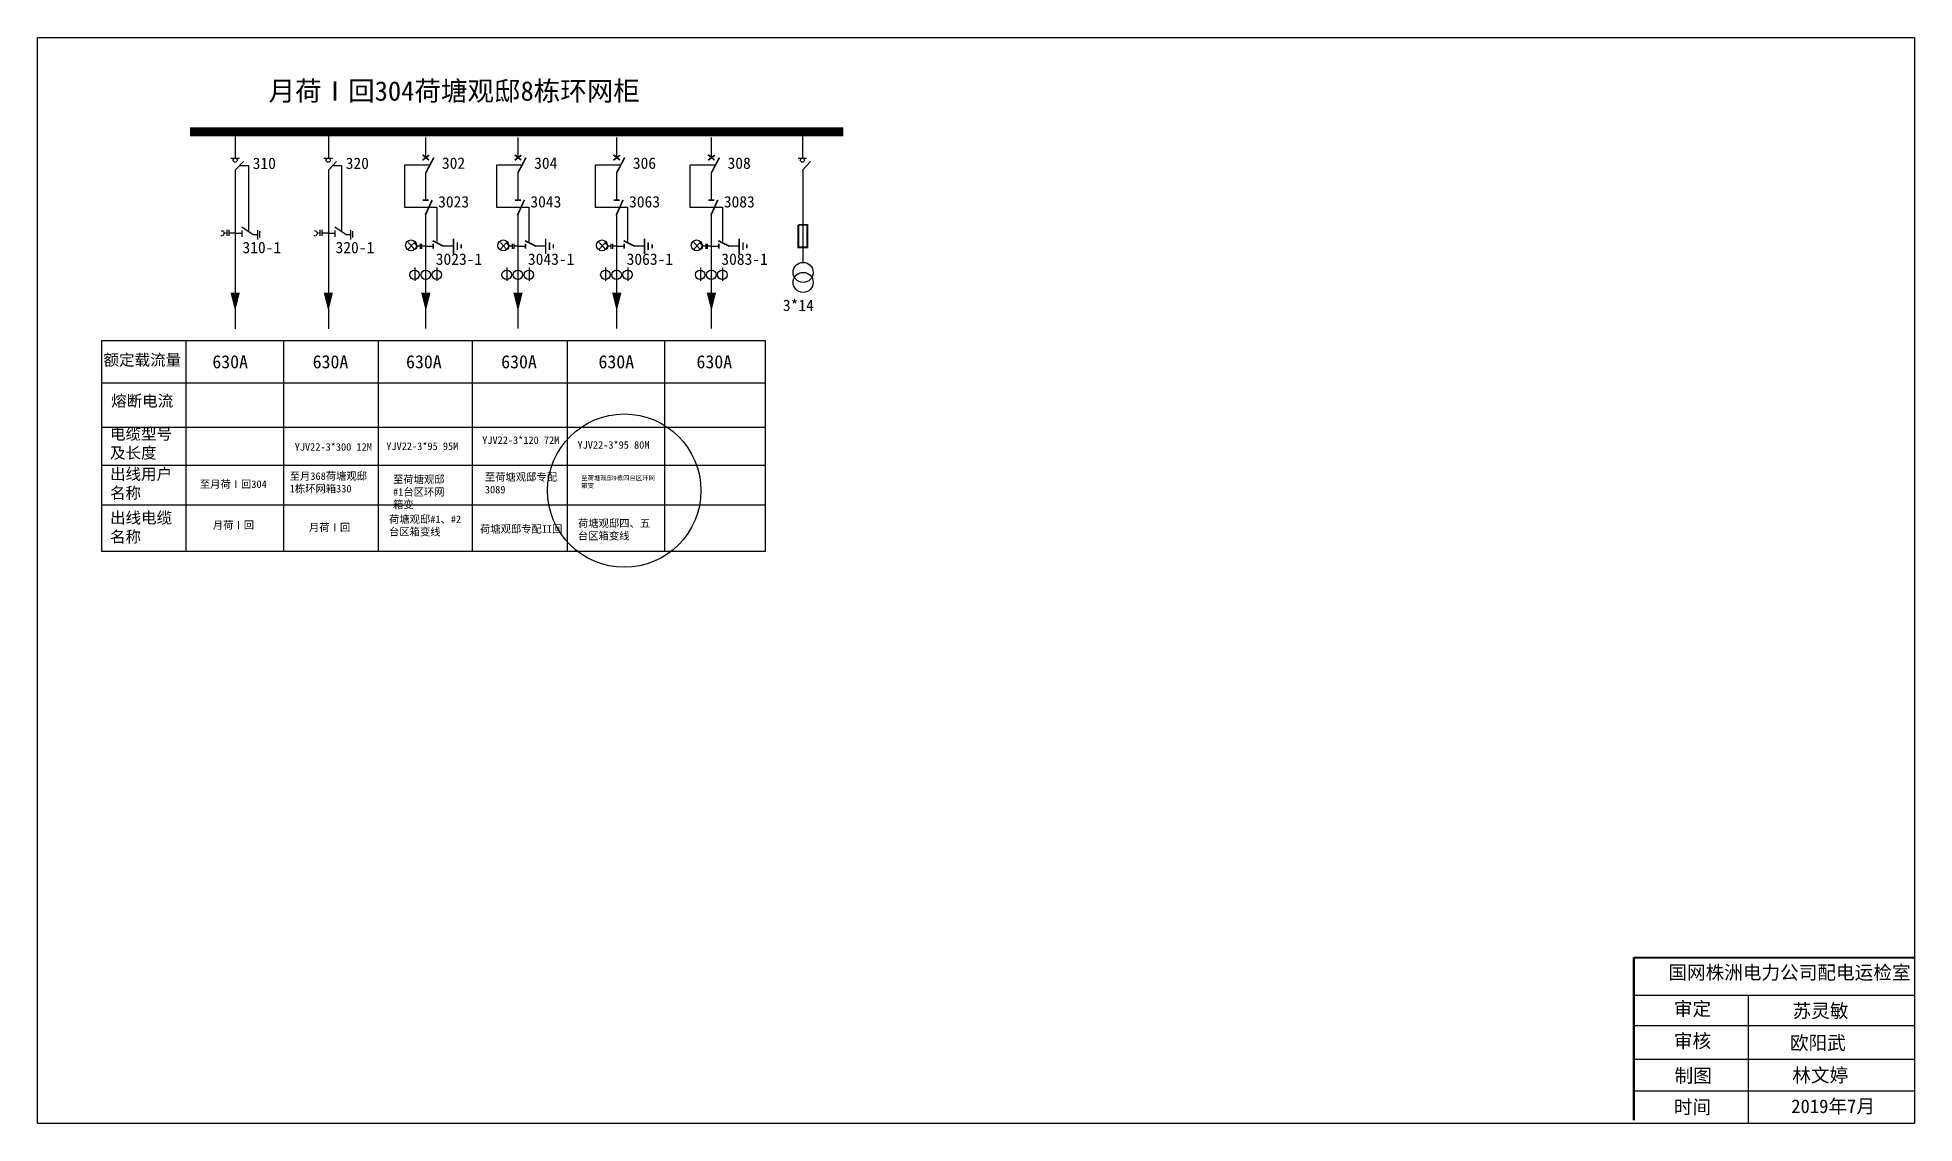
# Model space of a CAD drawing. Extents: x -1574 to -1162, y -1764 to -1526.
import ezdxf

# ---------------------------------------------------------------- set-up
doc = ezdxf.new("R2010")
doc.units = 0
doc.header["$LTSCALE"] = 0.774411
doc.linetypes.add('HIDDEN', pattern=[0.375, 0.25, -0.125])
doc.layers.get('0').update_dxf_attribs({"linetype": 'CONTINUOUS'})
for name, color, linetype in [('1', 7, 'CONTINUOUS'), ('F11', 7, 'CONTINUOUS'), ('MiniCADViewLayer', 7, 'CONTINUOUS')]:
    doc.layers.add(name, color=color, linetype=linetype)
doc.styles.add('SimSun_txtstyle_1.66_0_0', font='simsun.ttc', dxfattribs={"height": 1.660174})
doc.styles.add('SimSun_txtstyle_3.00_0_0', font='simsun.ttc', dxfattribs={"height": 3})
doc.styles.get("Standard").update_dxf_attribs({"font": 'simsun.ttc', "height": 2.5})
doc.styles.add('字体', font='simkai_0.ttf', dxfattribs={"height": 2.5})
doc.styles.add('宋体-方正超大字符集_txtstyle_1.00_0_0', font='SIMSUN.TTC', dxfattribs={"height": 1})

# ---------------------------------------------------------------- blocks, each defined once
blk = doc.blocks.new('JD')
for points in [[(-2, 0.2), (-2, -0.2), (2, 0.2), (2, -0.2)], [(1, -1.2), (1, -0.8), (-1, -1.2), (-1, -0.8)], [(-0.5, -1.8), (-0.5, -2.2), (0.5, -1.8), (0.5, -2.2)]]:
    blk.add_trace(points)

msp = doc.modelspace()

# ---------------------------------------------------------------- linework, layer by layer
for p, q in [((-1488.4, -1547.9), (-1488.4, -1552.32)), ((-1468.16, -1547.9), (-1468.16, -1552.32)), ((-1446.49, -1547.9), (-1446.49, -1552.32)), ((-1425.69, -1547.9), (-1425.69, -1552.32)), ((-1488.4, -1555.6), (-1488.4, -1561.55)), ((-1468.16, -1555.6), (-1468.16, -1561.55)), ((-1446.49, -1555.6), (-1446.49, -1561.55)), ((-1425.69, -1555.6), (-1425.69, -1561.55)), ((-1405.56, -1555.14), (-1405.56, -1575.38)), ((-1493.07, -1563.15), (-1485.97, -1563.15)), ((-1488.4, -1564.52), (-1488.4, -1582.09)), ((-1485.97, -1563.15), (-1485.97, -1570.7)), ((-1472.82, -1563.15), (-1465.72, -1563.15)), ((-1468.16, -1564.52), (-1468.16, -1582.09)), ((-1465.72, -1563.15), (-1465.72, -1570.7)), ((-1451.15, -1563.15), (-1444.05, -1563.15)), ((-1446.49, -1564.52), (-1446.49, -1582.09)), ((-1444.05, -1563.15), (-1444.05, -1570.7)), ((-1430.36, -1563.15), (-1423.25, -1563.15)), ((-1425.69, -1564.52), (-1425.69, -1582.09)), ((-1423.25, -1563.15), (-1423.25, -1570.7)), ((-1488.4, -1571.73), (-1486.74, -1571.73)), ((-1484.57, -1571.69), (-1482.31, -1571.69)), ((-1468.16, -1571.73), (-1466.5, -1571.73)), ((-1464.33, -1571.69), (-1462.07, -1571.69)), ((-1446.49, -1571.73), (-1444.83, -1571.73)), ((-1442.66, -1571.69), (-1440.4, -1571.69)), ((-1425.69, -1571.73), (-1424.03, -1571.73)), ((-1421.86, -1571.69), (-1419.6, -1571.69)), ((-1490.79, -1576.43), (-1490.79, -1579.35)), ((-1485.91, -1576.43), (-1485.91, -1579.35)), ((-1470.55, -1576.43), (-1470.55, -1579.35)), ((-1465.67, -1576.43), (-1465.67, -1579.35)), ((-1448.87, -1576.43), (-1448.87, -1579.35)), ((-1444, -1576.43), (-1444, -1579.35)), ((-1428.08, -1576.43), (-1428.08, -1579.35)), ((-1423.2, -1576.43), (-1423.2, -1579.35)), ((-1488.4, -1584.44), (-1488.4, -1589.79)), ((-1468.15, -1584.44), (-1468.15, -1589.79)), ((-1446.48, -1584.44), (-1446.48, -1589.79)), ((-1425.68, -1584.44), (-1425.68, -1589.79))]:
    msp.add_line(p, q)
at = {"color": 0, "linetype": 'ByBlock'}
for p, q in [((-1487.61, -1553.93), (-1493.07, -1553.93)), ((-1493.07, -1553.93), (-1493.07, -1563.14)), ((-1467.36, -1553.93), (-1472.82, -1553.93)), ((-1472.82, -1553.93), (-1472.82, -1563.14)), ((-1445.69, -1553.93), (-1451.15, -1553.93)), ((-1451.15, -1553.93), (-1451.15, -1563.14)), ((-1424.89, -1553.93), (-1430.36, -1553.93)), ((-1430.36, -1553.93), (-1430.36, -1563.14))]:
    msp.add_line(p, q, dxfattribs=at)
at = {"linetype": 'Continuous'}
for p, q in [((-1490.85, -1570.91), (-1492.23, -1572.4)), ((-1492.23, -1570.91), (-1490.85, -1572.4)), ((-1470.61, -1570.91), (-1471.99, -1572.4)), ((-1471.99, -1570.91), (-1470.61, -1572.4)), ((-1448.94, -1570.91), (-1450.32, -1572.4)), ((-1450.32, -1570.91), (-1448.94, -1572.4)), ((-1428.14, -1570.91), (-1429.52, -1572.4)), ((-1429.52, -1570.91), (-1428.14, -1572.4)), ((-1530.58, -1592.51), (-1559.53, -1592.51)), ((-1559.53, -1592.51), (-1559.53, -1638.68)), ((-1541.04, -1592.4), (-1541.04, -1638.68)), ((-1413.79, -1592.51), (-1530.58, -1592.51)), ((-1519.63, -1592.4), (-1519.63, -1638.68)), ((-1498.82, -1592.4), (-1498.82, -1638.68)), ((-1478.16, -1592.4), (-1478.16, -1638.68)), ((-1457.35, -1592.4), (-1457.35, -1638.68)), ((-1435.85, -1638.68), (-1435.86, -1592.51)), ((-1413.78, -1638.68), (-1413.79, -1592.51)), ((-1559.36, -1601.74), (-1413.79, -1601.74)), ((-1559.36, -1611.47), (-1413.79, -1611.47)), ((-1559.36, -1619.8), (-1413.78, -1619.8)), ((-1559.36, -1628.53), (-1413.78, -1628.53)), ((-1559.53, -1638.68), (-1413.78, -1638.68))]:
    msp.add_line(p, q, dxfattribs=at)
at = {"color": 0, "linetype": 'Continuous'}
msp.add_lwpolyline([(-1573.61, -1525.92), (-1161.51, -1525.92), (-1161.51, -1764.35), (-1573.61, -1764.35)], close=True, dxfattribs=at)
for points, const_width in [([(-1540.13, -1546.61), (-1396.67, -1546.61)], 2), ([(-1489.09, -1552.86), (-1487.63, -1551.76)], 0.36), ([(-1489.08, -1551.66), (-1487.67, -1552.83)], 0.36), ([(-1488.4, -1555.69), (-1486.6, -1552.28)], 0.36), ([(-1468.85, -1552.86), (-1467.38, -1551.76)], 0.36), ([(-1468.83, -1551.66), (-1467.42, -1552.83)], 0.36), ([(-1468.16, -1555.69), (-1466.36, -1552.28)], 0.36), ([(-1447.17, -1552.86), (-1445.71, -1551.76)], 0.36), ([(-1447.16, -1551.66), (-1445.75, -1552.83)], 0.36), ([(-1446.49, -1555.69), (-1444.69, -1552.28)], 0.36), ([(-1426.38, -1552.86), (-1424.92, -1551.76)], 0.36), ([(-1426.37, -1551.66), (-1424.95, -1552.83)], 0.36), ([(-1425.69, -1555.69), (-1423.89, -1552.28)], 0.36), ([(-1489.05, -1561.64), (-1487.72, -1561.64)], 0.36), ([(-1488.48, -1564.96), (-1486.96, -1561.57)], 0.36), ([(-1468.81, -1561.64), (-1467.47, -1561.64)], 0.36), ([(-1468.23, -1564.96), (-1466.72, -1561.57)], 0.36), ([(-1447.13, -1561.64), (-1445.8, -1561.64)], 0.36), ([(-1446.56, -1564.96), (-1445.05, -1561.57)], 0.36), ([(-1426.34, -1561.64), (-1425.01, -1561.64)], 0.36), ([(-1425.77, -1564.96), (-1424.25, -1561.57)], 0.36), ([(-1406.58, -1567.04), (-1406.58, -1572.01), (-1404.59, -1572.01), (-1404.59, -1567.04), (-1406.52, -1567.04)], 0.42), ([(-1486.84, -1570.53), (-1484.44, -1571.73)], 0.36), ([(-1486.74, -1571.18), (-1486.74, -1572.29)], 0.36), ([(-1466.59, -1570.53), (-1464.19, -1571.73)], 0.36), ([(-1466.5, -1571.18), (-1466.5, -1572.29)], 0.36), ([(-1444.92, -1570.53), (-1442.52, -1571.73)], 0.36), ([(-1444.83, -1571.18), (-1444.83, -1572.29)], 0.36), ([(-1424.12, -1570.53), (-1421.72, -1571.73)], 0.36), ([(-1424.03, -1571.18), (-1424.03, -1572.29)], 0.36)]:
    msp.add_lwpolyline(points, dxfattribs=dict(const_width=const_width))
for points, format in [([(-1491.02, -1571.1, -0.877934), (-1490.99, -1572.56)], "xyb"), ([(-1470.78, -1571.1, -0.877934), (-1470.75, -1572.56)], "xyb"), ([(-1449.1, -1571.1, -0.877934), (-1449.07, -1572.56)], "xyb"), ([(-1428.31, -1571.1, -0.877934), (-1428.28, -1572.56)], "xyb"), ([(-1530.22, -1581.95, 2.05, 0, 0), (-1530.22, -1586.02, 0, 0, 0)], "xyseb"), ([(-1509.76, -1581.95, 2.05, 0, 0), (-1509.76, -1586.02, 0, 0, 0)], "xyseb"), ([(-1488.36, -1581.95, 2.05, 0, 0), (-1488.36, -1586.02, 0, 0, 0)], "xyseb"), ([(-1468.12, -1581.95, 2.05, 0, 0), (-1468.12, -1586.02, 0, 0, 0)], "xyseb"), ([(-1446.44, -1581.95, 2.05, 0, 0), (-1446.44, -1586.02, 0, 0, 0)], "xyseb"), ([(-1425.65, -1581.95, 2.05, 0, 0), (-1425.65, -1586.02, 0, 0, 0)], "xyseb")]:
    msp.add_lwpolyline(points, format=format)
for points in [[(-1489.62, -1571.72), (-1490.37, -1571.72)], [(-1489.62, -1571.21), (-1489.62, -1572.3)], [(-1489.28, -1571.21), (-1489.28, -1572.3)], [(-1488.41, -1571.72), (-1489.28, -1571.72)], [(-1469.37, -1571.72), (-1470.13, -1571.72)], [(-1469.37, -1571.21), (-1469.37, -1572.3)], [(-1469.03, -1571.21), (-1469.03, -1572.3)], [(-1468.16, -1571.72), (-1469.03, -1571.72)], [(-1447.7, -1571.72), (-1448.46, -1571.72)], [(-1447.7, -1571.21), (-1447.7, -1572.3)], [(-1447.36, -1571.21), (-1447.36, -1572.3)], [(-1446.49, -1571.72), (-1447.36, -1571.72)], [(-1426.9, -1571.72), (-1427.66, -1571.72)], [(-1426.9, -1571.21), (-1426.9, -1572.3)], [(-1426.57, -1571.21), (-1426.57, -1572.3)], [(-1425.7, -1571.72), (-1426.57, -1571.72)]]:
    msp.add_lwpolyline(points)
at = {"color": 0, "linetype": 'Continuous', "const_width": 0.5}
msp.add_lwpolyline([(-1223.13, -1727.91), (-1223.13, -1763.64)], dxfattribs=at)
at = {"linetype": 'Continuous'}
for centre in [(-1491.6, -1571.55), (-1471.35, -1571.55), (-1449.68, -1571.55), (-1428.89, -1571.55)]:
    msp.add_circle(centre, 1.19, dxfattribs=at)
for centre, radius in [((-1490.84, -1578.02), 1.04), ((-1488.38, -1578.02), 1.04), ((-1485.96, -1578.02), 1.04), ((-1470.6, -1578.02), 1.04), ((-1468.13, -1578.02), 1.04), ((-1465.72, -1578.02), 1.04), ((-1448.93, -1578.02), 1.04), ((-1446.46, -1578.02), 1.04), ((-1444.05, -1578.02), 1.04), ((-1428.13, -1578.02), 1.04), ((-1425.67, -1578.02), 1.04), ((-1423.25, -1578.02), 1.04), ((-1405.52, -1577.49), 2.2), ((-1405.52, -1579.68), 2.2)]:
    msp.add_circle(centre, radius)
at = {"color": 1, "linetype": 'Continuous'}
msp.add_circle((-1444.79, -1625.4), 16.83, dxfattribs=at)
at = {"layer": '1'}
for points in [[(-1491.02, -1571.08, -0.877934), (-1490.99, -1572.54)], [(-1470.78, -1571.08, -0.877934), (-1470.75, -1572.54)], [(-1449.11, -1571.08, -0.877934), (-1449.08, -1572.54)], [(-1428.31, -1571.08, -0.877934), (-1428.28, -1572.54)]]:
    msp.add_lwpolyline(points, format="xyb", dxfattribs=at)
at = {"layer": 'F11', "lineweight": -3}
for p, q in [((-1530.18, -1547.58), (-1530.18, -1552.34)), ((-1509.76, -1547.58), (-1509.76, -1552.34)), ((-1405.67, -1547.58), (-1405.67, -1552.34)), ((-1531.14, -1552.38), (-1529.29, -1552.38)), ((-1530.18, -1555.08), (-1528.37, -1553.11)), ((-1510.72, -1552.38), (-1508.86, -1552.38)), ((-1509.75, -1555.08), (-1507.94, -1553.11)), ((-1406.63, -1552.38), (-1404.78, -1552.38)), ((-1405.66, -1555.08), (-1403.86, -1553.11)), ((-1530.18, -1555.08), (-1530.18, -1589.9)), ((-1529.18, -1553.99), (-1527.29, -1553.99)), ((-1527.29, -1554.01), (-1527.29, -1568.3)), ((-1509.75, -1555.08), (-1509.75, -1589.9)), ((-1508.75, -1553.99), (-1506.86, -1553.99)), ((-1506.86, -1554.01), (-1506.86, -1568.3)), ((-1530.16, -1568.87), (-1528.89, -1568.87)), ((-1528.78, -1567.49), (-1526.29, -1569.15)), ((-1528.78, -1568.26), (-1528.78, -1569.65)), ((-1526.29, -1569.15), (-1525.3, -1569.15)), ((-1525.3, -1568.22), (-1525.3, -1570.25)), ((-1524.86, -1568.44), (-1524.86, -1569.86)), ((-1509.73, -1568.87), (-1508.46, -1568.87)), ((-1508.35, -1567.49), (-1505.86, -1569.15)), ((-1508.35, -1568.26), (-1508.35, -1569.65)), ((-1505.86, -1569.15), (-1504.87, -1569.15)), ((-1504.87, -1568.22), (-1504.87, -1570.25)), ((-1504.43, -1568.44), (-1504.43, -1569.86))]:
    msp.add_line(p, q, dxfattribs=at)
at = {"layer": 'F11', "linetype": 'HIDDEN', "lineweight": -3}
for p, q in [((-1532.02, -1568.84), (-1532.64, -1568.84)), ((-1532.02, -1568.17), (-1532.02, -1569.47)), ((-1531.61, -1568.17), (-1531.61, -1569.47)), ((-1530.09, -1568.84), (-1531.52, -1568.84)), ((-1511.59, -1568.84), (-1512.21, -1568.84)), ((-1511.59, -1568.17), (-1511.59, -1569.47)), ((-1511.18, -1568.17), (-1511.18, -1569.47)), ((-1509.67, -1568.84), (-1511.1, -1568.84))]:
    msp.add_line(p, q, dxfattribs=at)
at = {"layer": 'F11', "lineweight": -3}
for centre in [(-1530.22, -1552.85), (-1509.79, -1552.85), (-1405.7, -1552.85)]:
    msp.add_circle(centre, 0.459, dxfattribs=at)
at = {"layer": 'F11', "linetype": 'HIDDEN', "lineweight": -3}
for centre in [(-1533.09, -1568.9), (-1512.66, -1568.9)]:
    msp.add_arc(centre, 0.492, 242.566, 111.7046, dxfattribs=at)
at = {"layer": 'MiniCADViewLayer', "color": 0, "linetype": 'Continuous', "lineweight": 40}
msp.add_line((-1223.13, -1727.91), (-1161.51, -1727.91), dxfattribs=at)
at = {"layer": 'MiniCADViewLayer', "color": 0, "linetype": 'Continuous'}
for p, q in [((-1206.8, -1727.91), (-1206.8, -1727.91)), ((-1223.13, -1736.19), (-1161.51, -1736.19)), ((-1198.02, -1736.19), (-1198.02, -1764.35)), ((-1223.13, -1742.82), (-1161.51, -1742.82)), ((-1223.13, -1750.22), (-1161.51, -1750.22)), ((-1223.13, -1757.19), (-1161.51, -1757.19))]:
    msp.add_line(p, q, dxfattribs=at)

# ---------------------------------------------------------------- block references
at = {"xscale": 0.8399999998509884, "yscale": 0.8399999998509884, "zscale": 0.84, "rotation": 90}
for p in [(-1482.28, -1571.75), (-1462.04, -1571.75), (-1440.36, -1571.75), (-1419.57, -1571.75)]:
    msp.add_blockref('JD', p, dxfattribs=at)

# ---------------------------------------------------------------- texts
for s, height, p in [('月荷Ⅰ回304荷塘观邸8栋环网柜', 4.2711, (-1522.88, -1539.79)), ('302', 2.5, (-1484.82, -1554.75)), ('304', 2.5, (-1464.57, -1554.75)), ('306', 2.5, (-1442.9, -1554.75)), ('308', 2.5, (-1422.11, -1554.75)), ('3023', 2.5, (-1485.65, -1563.23)), ('3043', 2.5, (-1465.4, -1563.23)), ('3063', 2.5, (-1443.73, -1563.23)), ('3083', 2.5, (-1422.93, -1563.23)), ('3023-1', 2.5, (-1486.18, -1575.83)), ('3043-1', 2.5, (-1465.94, -1575.83)), ('3063-1', 2.5, (-1444.27, -1575.83)), ('3083-1', 2.5, (-1423.47, -1575.83)), ('3*14', 2.5, (-1409.96, -1585.97))]:
    msp.add_text(s, height=height).set_placement(p)
at = {"linetype": 'Continuous'}
for p in [(-1535.23, -1598.55), (-1513.2, -1598.55), (-1492.7, -1598.55), (-1471.81, -1598.55), (-1450.45, -1598.55), (-1428.93, -1598.55)]:
    msp.add_text('630A', height=2.878, dxfattribs=at).set_placement(p)
at = {"linetype": 'Continuous', "attachment_point": 1}
for s, insert, char_height, width in [('{\\f\uffbfﾬￌﾣﾤ_GB2312|b0|i0|c134|p49;额定载流量}', (-1559.12, -1595.45), 2.5, 28.7366), ('{\\f\uffbfﾬￌﾣﾤ_GB2312|b0|i0|c134|p49;熔断电流}', (-1557.45, -1604.44), 2.5, 28.7366), ('{\\f\uffbfﾬￌﾣﾤ_GB2312|b0|i0|c134|p49;电缆型号及长度}', (-1557.7, -1611.7), 2.5, 14.4991), ('YJV22-3*300 12M', (-1517.14, -1614.98), 1.6602, 17.3904), ('YJV22-3*95 95M', (-1497.03, -1614.82), 1.6602, 17.3904), ('YJV22-3*120 72M', (-1475.98, -1613.49), 1.6602, 17.3904), ('{\\f\uffbfﾬￌﾣﾤ_GB2312|b0|i0|c134|p49;出线用户名称}', (-1557.7, -1620.51), 2.5, 14.4991), ('{\\fKaiTi_GB2312|b0|i0|c134|p49;至月荷Ⅰ回304}', (-1537.99, -1623.16), 1.6602, 21.5254), ('至月368荷塘观邸1栋环网箱330', (-1518.24, -1621.38), 1.6602, 17.6847), ('{\\fKaiTi_GB2312|b0|i0|c134|p49;至荷塘观邸#1台区环网箱变}', (-1495.55, -1622.1), 1.6602, 13.5166), ('至荷塘观邸专配{\\fKaiTi_GB2312|b0|i0|c134|p49;3089}', (-1475.39, -1621.58), 1.6602, 17.3904), ('{\\f\uffbfﾬￌﾣﾤ_GB2312|b0|i0|c134|p49;出线电缆名称}', (-1557.7, -1630.11), 2.5, 14.4991), ('{\\fKaiTi_GB2312|b0|i0|c134|p49;月荷Ⅰ回}', (-1535.13, -1632.14), 1.6602, 21.5254), ('{\\fKaiTi_GB2312|b0|i0|c134|p49;荷塘观邸#1、#2台区箱变线}', (-1496.44, -1630.85), 1.6602, 15.988), ('{\\fKaiTi_GB2312|b0|i0|c134|p49;月荷Ⅰ回}', (-1514.01, -1632.65), 1.6602, 21.5254), ('荷塘观邸专配II回', (-1476.46, -1633), 1.66, 17.3904)]:
    msp.add_mtext(s, dxfattribs=dict(at, insert=insert, char_height=char_height, width=width))
at = {"linetype": 'Continuous', "width": 17.3904, "attachment_point": 1}
for s, insert, char_height, style in [('YJV22-3*95 80M', (-1455.06, -1614.54), 1.6602, 'SimSun_txtstyle_1.66_0_0'), ('至荷塘观邸9栋四台区环网箱变{\\fKaiTi_GB2312|b0|i0|c134|p49;}', (-1454.23, -1622.13), 1, '宋体-方正超大字符集_txtstyle_1.00_0_0'), ('荷塘观邸四、五台区箱变线{\\fKaiTi_GB2312|b0|i0|c134|p49;}', (-1454.95, -1631.74), 1.6602, 'SimSun_txtstyle_1.66_0_0')]:
    msp.add_mtext(s, dxfattribs=dict(at, insert=insert, char_height=char_height, style=style))
at = {"color": 0, "linetype": 'Continuous', "char_height": 3, "attachment_point": 1, "style": '字体'}
for s, insert, width in [('国网株洲电力公司配电运检室', (-1215.56, -1729.7), 82.0179), ('审定', (-1214.34, -1737.67), 23.4615), ('苏灵敏', (-1188.27, -1738.12), 23.4615), ('审核', (-1214.34, -1744.73), 23.4615), ('欧阳武', (-1188.85, -1745.15), 33.0539), ('制图', (-1214.18, -1752.35), 23.4615), ('时间', (-1214.34, -1759.24), 23.4615)]:
    msp.add_mtext(s, dxfattribs=dict(at, insert=insert, width=width))
at = {"color": 7, "linetype": 'Continuous', "char_height": 3, "attachment_point": 1, "style": 'SimSun_txtstyle_3.00_0_0'}
for s, insert, width in [('林文婷', (-1188.33, -1752.27), 23.4615), ('2019年7月', (-1188.56, -1759.07), 25.5745)]:
    msp.add_mtext(s, dxfattribs=dict(at, insert=insert, width=width))
at = {"layer": 'F11', "lineweight": -3, "char_height": 2.5, "width": 19.4417, "attachment_point": 1}
for s, insert in [('\\pxl0.92317;310', (-1528.68, -1552.29)), ('\\pxl0.92317;320', (-1508.25, -1552.29)), ('\\pxl0.92317;310-1', (-1530.92, -1570.78)), ('\\pxl0.92317;320-1', (-1510.49, -1570.78))]:
    msp.add_mtext(s, dxfattribs=dict(at, insert=insert))

doc.saveas('drawing.dxf')
